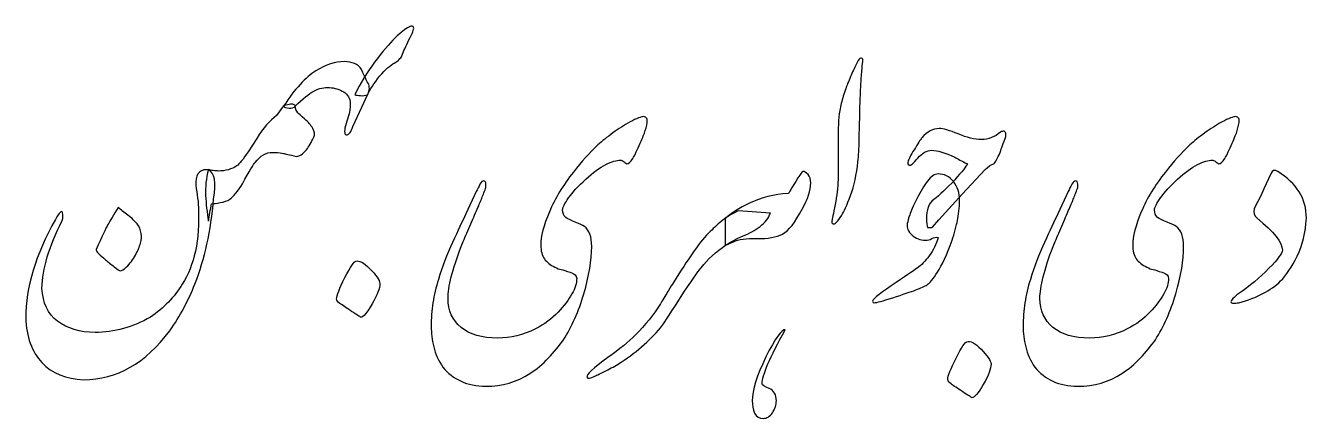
# Model space of a CAD drawing. Header units: millimetres. Extents: x -324 to 397, y -93 to 254.
# Drawn here: x -268.7 to -184.2, y -85.9 to -60 of the extents above; entities that cross this region are included whole.
import ezdxf

# ---------------------------------------------------------------- set-up
doc = ezdxf.new("R2010")
doc.units = ezdxf.units.MM
doc.header["$MEASUREMENT"] = 0
doc.layers.add('Layer 1', color=7, linetype='Continuous')

msp = doc.modelspace()

# ---------------------------------------------------------------- linework, layer by layer
at = {"layer": 'Layer 1', "color": 250}
for points, knots in [([(-246.1773, -64.5428), (-246.3124, -64.5928), (-246.4674, -64.6078), (-246.6325, -64.5928), (-246.7976, -64.5778), (-246.9226, -64.5628), (-247.0126, -64.5428), (-246.6525, -63.7825), (-246.2173, -63.0622), (-245.7071, -62.3869), (-245.2019, -61.7166), (-244.7467, -61.1764), (-244.3465, -60.7763), (-243.9764, -60.4261), (-243.6763, -60.191), (-243.4512, -60.071), (-243.2561, -59.9759), (-243.1461, -59.9859), (-243.1311, -60.101), (-243.101, -60.211), (-243.2011, -60.4811), (-243.4362, -60.9213), (-243.6513, -61.3415), (-243.8063, -61.6916), (-243.9064, -61.9617), (-243.9814, -62.1368), (-244.1515, -62.3019), (-244.4066, -62.4469), (-244.6667, -62.582), (-244.9918, -62.8721), (-245.372, -63.3123), (-245.7421, -63.7825), (-246.0122, -64.1927), (-246.1773, -64.5428)], [0, 0, 0, 0, 0.0909091, 0.0909091, 0.0909091, 0.1818182, 0.1818182, 0.1818182, 0.2727273, 0.2727273, 0.2727273, 0.3636364, 0.3636364, 0.3636364, 0.4545455, 0.4545455, 0.4545455, 0.5454545, 0.5454545, 0.5454545, 0.6363636, 0.6363636, 0.6363636, 0.7272727, 0.7272727, 0.7272727, 0.8181818, 0.8181818, 0.8181818, 0.9090909, 0.9090909, 0.9090909, 1, 1, 1, 1]), ([(-247.1427, -66.6387), (-247.2028, -66.8037), (-247.2628, -66.9338), (-247.3178, -67.0338), (-247.3878, -67.1339), (-247.4779, -67.1839), (-247.5829, -67.1839), (-247.653, -67.1839), (-247.688, -67.1038), (-247.688, -66.9488), (-247.688, -66.8337), (-247.653, -66.6637), (-247.5829, -66.4386), (-247.5229, -66.2335), (-247.4679, -66.0434), (-247.4079, -65.8683), (-247.3478, -65.6783), (-247.3178, -65.4232), (-247.3178, -65.098), (-247.3178, -64.7729), (-247.4629, -64.5228), (-247.743, -64.3527), (-248.0281, -64.1777), (-248.3382, -64.0826), (-248.6834, -64.0576), (-249.0235, -64.0326), (-249.3687, -64.1126), (-249.7088, -64.2927), (-250.0489, -64.4728), (-250.4591, -64.8079), (-250.9393, -65.2931), (-251.0343, -65.3831), (-251.1744, -65.4232), (-251.3495, -65.4182), (-251.5245, -65.4132), (-251.6496, -65.3731), (-251.7146, -65.2931), (-250.9743, -64.1526), (-250.264, -63.3773), (-249.5887, -62.9672), (-248.9185, -62.557), (-248.2932, -62.3519), (-247.713, -62.3519), (-247.1778, -62.3519), (-246.7976, -62.522), (-246.5725, -62.8621), (-246.5125, -62.9822), (-246.4124, -63.2123), (-246.2624, -63.5524), (-246.1573, -63.7475), (-246.0973, -63.8475), (-246.0873, -63.8575), (-246.0573, -63.9776), (-246.0473, -64.0976), (-246.0573, -64.2227), (-246.0773, -64.3327), (-246.1173, -64.4378), (-246.1773, -64.5478), (-246.1773, -64.5478), (-246.5425, -65.3531), (-246.5425, -65.3531), (-246.5425, -65.3531), (-247.1427, -66.6387), (-247.1427, -66.6387)], [0, 0, 0, 0, 0.047619, 0.047619, 0.047619, 0.0952381, 0.0952381, 0.0952381, 0.1428571, 0.1428571, 0.1428571, 0.1904762, 0.1904762, 0.1904762, 0.2380952, 0.2380952, 0.2380952, 0.2857143, 0.2857143, 0.2857143, 0.3333333, 0.3333333, 0.3333333, 0.3809524, 0.3809524, 0.3809524, 0.4285714, 0.4285714, 0.4285714, 0.4761905, 0.4761905, 0.4761905, 0.5238095, 0.5238095, 0.5238095, 0.5714286, 0.5714286, 0.5714286, 0.6190476, 0.6190476, 0.6190476, 0.6666667, 0.6666667, 0.6666667, 0.7142857, 0.7142857, 0.7142857, 0.7619048, 0.7619048, 0.7619048, 0.8095238, 0.8095238, 0.8095238, 0.8571429, 0.8571429, 0.8571429, 0.9047619, 0.9047619, 0.9047619, 0.952381, 0.952381, 0.952381, 1, 1, 1, 1]), ([(-213.6739, -65.6132), (-213.6939, -66.3135), (-213.7089, -66.9488), (-213.7189, -67.514), (-213.7289, -68.0842), (-213.7589, -68.5594), (-213.8089, -68.9546), (-213.884, -69.7949), (-214.049, -70.5352), (-214.2891, -71.1855), (-214.5342, -71.8358), (-214.7293, -72.2709), (-214.8694, -72.486), (-215.0094, -72.7011), (-215.1245, -72.8562), (-215.2145, -72.9512), (-215.3196, -73.0513), (-215.4046, -73.0813), (-215.4646, -73.0463), (-215.5196, -73.0163), (-215.5397, -72.9562), (-215.5196, -72.8812), (-215.5196, -72.8612), (-215.4646, -72.5661), (-215.3446, -71.9908), (-215.2295, -71.4206), (-215.1545, -70.8654), (-215.1245, -70.3302), (-215.0945, -69.7949), (-215.0895, -69.0346), (-215.1095, -68.0492), (-215.1295, -67.0688), (-215.1045, -66.3185), (-215.0394, -65.8033), (-214.9994, -65.4982), (-214.9344, -65.188), (-214.8394, -64.8629), (-214.7493, -64.5428), (-214.6443, -64.2226), (-214.5242, -63.9125), (-214.4092, -63.5974), (-214.2841, -63.3023), (-214.1541, -63.0222), (-214.019, -62.747), (-213.899, -62.4969), (-213.7939, -62.2819), (-213.7039, -62.1468), (-213.6289, -62.0918), (-213.5588, -62.1218), (-213.4888, -62.1518), (-213.4588, -62.2068), (-213.4688, -62.2819), (-213.4888, -62.3619), (-213.5138, -62.547), (-213.5338, -62.8321), (-213.5588, -63.1222), (-213.5839, -63.4423), (-213.6039, -63.8025), (-213.6239, -64.1576), (-213.6389, -64.5078), (-213.6539, -64.8479), (-213.6689, -65.193), (-213.6739, -65.4432), (-213.6739, -65.6132)], [0, 0, 0, 0, 0.047619, 0.047619, 0.047619, 0.0952381, 0.0952381, 0.0952381, 0.1428571, 0.1428571, 0.1428571, 0.1904762, 0.1904762, 0.1904762, 0.2380952, 0.2380952, 0.2380952, 0.2857143, 0.2857143, 0.2857143, 0.3333333, 0.3333333, 0.3333333, 0.3809524, 0.3809524, 0.3809524, 0.4285714, 0.4285714, 0.4285714, 0.4761905, 0.4761905, 0.4761905, 0.5238095, 0.5238095, 0.5238095, 0.5714286, 0.5714286, 0.5714286, 0.6190476, 0.6190476, 0.6190476, 0.6666667, 0.6666667, 0.6666667, 0.7142857, 0.7142857, 0.7142857, 0.7619048, 0.7619048, 0.7619048, 0.8095238, 0.8095238, 0.8095238, 0.8571429, 0.8571429, 0.8571429, 0.9047619, 0.9047619, 0.9047619, 0.952381, 0.952381, 0.952381, 1, 1, 1, 1]), ([(-252.4499, -68.3394), (-252.87, -68.3394), (-253.2452, -68.5594), (-253.5803, -68.9996), (-253.6854, -69.1047), (-253.9705, -69.5749), (-254.4307, -70.4052), (-254.7308, -70.9004), (-255.0109, -71.2455), (-255.266, -71.4306), (-255.4411, -71.5357), (-255.6512, -71.6157), (-255.8963, -71.6557), (-256.1414, -71.7007), (-256.3315, -71.7257), (-256.4665, -71.7257), (-256.5065, -71.9208), (-256.5415, -72.1159), (-256.5766, -72.311), (-256.6116, -72.5061), (-256.6416, -72.6961), (-256.6716, -72.8812), (-256.7666, -72.316), (-256.8317, -71.7457), (-256.8617, -71.1805), (-256.8917, -70.6153), (-256.8267, -70.0501), (-256.6716, -69.4798), (-256.6016, -69.4998), (-256.5015, -69.5198), (-256.3615, -69.5398), (-256.2264, -69.5599), (-256.1214, -69.5699), (-256.0413, -69.5699), (-255.5411, -69.5699), (-255.131, -69.4548), (-254.8108, -69.2297), (-254.6258, -69.1047), (-254.3757, -68.7995), (-254.0605, -68.3093), (-254.0605, -68.3093), (-253.4903, -67.414), (-253.4903, -67.414), (-253.0601, -66.7387), (-252.6199, -66.2385), (-252.1748, -65.9034), (-252.1748, -65.9034), (-251.7196, -65.2731), (-251.7196, -65.2731), (-251.4945, -65.2181), (-251.3444, -65.1781), (-251.2644, -65.163), (-251.1844, -65.153), (-251.1143, -65.153), (-251.0493, -65.1731), (-250.9893, -65.1931), (-250.9493, -65.2281), (-250.9393, -65.2731), (-250.9393, -65.4332), (-250.8842, -65.5832), (-250.7642, -65.7283), (-250.7242, -65.7883), (-250.5791, -65.9184), (-250.324, -66.1234), (-250.0839, -66.3485), (-249.8988, -66.5586), (-249.7838, -66.7537), (-249.6687, -66.9688), (-249.6437, -67.1639), (-249.7087, -67.3439), (-249.8888, -67.6741), (-250.0489, -67.9492), (-250.1939, -68.1643), (-250.449, -68.4544), (-250.6691, -68.6045), (-250.8542, -68.6045), (-251.3494, -68.4944), (-251.6395, -68.4294), (-251.7196, -68.4094), (-252.0097, -68.3644), (-252.2548, -68.3394), (-252.4499, -68.3394)], [0, 0, 0, 0, 0.037037, 0.037037, 0.037037, 0.0740741, 0.0740741, 0.0740741, 0.1111111, 0.1111111, 0.1111111, 0.1481481, 0.1481481, 0.1481481, 0.1851852, 0.1851852, 0.1851852, 0.2222222, 0.2222222, 0.2222222, 0.2592593, 0.2592593, 0.2592593, 0.2962963, 0.2962963, 0.2962963, 0.3333333, 0.3333333, 0.3333333, 0.3703704, 0.3703704, 0.3703704, 0.4074074, 0.4074074, 0.4074074, 0.4444444, 0.4444444, 0.4444444, 0.4814815, 0.4814815, 0.4814815, 0.5185185, 0.5185185, 0.5185185, 0.5555556, 0.5555556, 0.5555556, 0.5925926, 0.5925926, 0.5925926, 0.6296296, 0.6296296, 0.6296296, 0.6666667, 0.6666667, 0.6666667, 0.7037037, 0.7037037, 0.7037037, 0.7407407, 0.7407407, 0.7407407, 0.7777778, 0.7777778, 0.7777778, 0.8148148, 0.8148148, 0.8148148, 0.8518519, 0.8518519, 0.8518519, 0.8888889, 0.8888889, 0.8888889, 0.9259259, 0.9259259, 0.9259259, 0.962963, 0.962963, 0.962963, 1, 1, 1, 1]), ([(-227.7147, -66.3585), (-227.7497, -66.6036), (-227.8147, -66.8387), (-227.8947, -67.0688), (-227.9798, -67.2989), (-228.1148, -67.619), (-228.3049, -68.0292), (-228.495, -68.4394), (-228.61, -68.6745), (-228.65, -68.7345), (-228.8051, -68.9796), (-228.9452, -69.0996), (-229.0602, -69.0996), (-229.1502, -69.0396), (-229.2253, -68.9846), (-229.2953, -68.9296), (-229.3653, -68.8746), (-229.4254, -68.8495), (-229.4854, -68.8495), (-229.7305, -68.8495), (-230.0506, -68.9496), (-230.4508, -69.1497), (-230.8559, -69.3497), (-231.2911, -69.6699), (-231.7713, -70.1101), (-232.2515, -70.5502), (-232.6267, -70.9604), (-232.8968, -71.3406), (-233.1619, -71.7207), (-233.2969, -71.9858), (-233.2969, -72.1309), (-233.2969, -72.346), (-233.2319, -72.516), (-233.0919, -72.6311), (-232.9768, -72.7211), (-232.7667, -72.8212), (-232.4616, -72.9362), (-232.1615, -73.0563), (-231.9564, -73.1513), (-231.8614, -73.2313), (-231.5362, -73.4564), (-231.3762, -73.8966), (-231.3762, -74.5519), (-231.3762, -75.4573), (-231.5462, -76.4977), (-231.8914, -77.6632), (-232.2315, -78.8336), (-232.6817, -79.844), (-233.2369, -80.7044), (-233.522, -81.1046), (-233.8522, -81.5047), (-234.2323, -81.9049), (-234.6125, -82.3101), (-235.0227, -82.6502), (-235.4628, -82.9353), (-236.3032, -83.4905), (-237.2736, -83.7707), (-238.364, -83.7707), (-239.6045, -83.7507), (-240.5499, -83.3305), (-241.1952, -82.5101), (-241.4853, -82.09), (-241.6904, -81.6448), (-241.8004, -81.1746), (-241.9155, -80.7044), (-241.9705, -80.2592), (-241.9705, -79.839), (-241.9705, -79.3038), (-241.9305, -78.7786), (-241.8555, -78.2634), (-241.7754, -77.7532), (-241.6554, -77.238), (-241.4903, -76.7178), (-241.2352, -75.8774), (-240.9301, -75.0671), (-240.5649, -74.2868), (-240.2048, -73.5065), (-239.9147, -72.8762), (-239.6896, -72.396), (-239.6896, -72.396), (-238.9993, -70.9304), (-238.9993, -70.9304), (-238.9192, -70.7653), (-238.8392, -70.6053), (-238.7492, -70.4452), (-238.6641, -70.2901), (-238.5841, -70.2151), (-238.5141, -70.2151), (-238.419, -70.2151), (-238.364, -70.2901), (-238.359, -70.4452), (-238.354, -70.6053), (-238.374, -70.7203), (-238.414, -70.8003), (-238.5191, -71.0805), (-238.6141, -71.3206), (-238.6892, -71.5106), (-238.7692, -71.7007), (-238.8842, -71.9758), (-239.0443, -72.336), (-239.1994, -72.7011), (-239.3694, -73.0913), (-239.5495, -73.5115), (-239.7296, -73.9316), (-239.8796, -74.2768), (-239.9947, -74.5519), (-240.5699, -76.0725), (-240.86, -77.218), (-240.86, -77.9783), (-240.86, -78.7786), (-240.5749, -79.4139), (-239.9997, -79.8841), (-239.4295, -80.3543), (-238.6241, -80.5894), (-237.5887, -80.5894), (-236.7284, -80.5894), (-235.898, -80.3893), (-235.0927, -79.9891), (-234.4974, -79.684), (-233.9972, -79.3188), (-233.5971, -78.8887), (-233.1969, -78.4585), (-232.8918, -78.0533), (-232.6817, -77.6782), (-232.4716, -77.303), (-232.3666, -76.9629), (-232.3666, -76.6627), (-232.3666, -76.4777), (-232.5066, -76.3376), (-232.7867, -76.2526), (-233.0669, -76.1625), (-233.2669, -76.1025), (-233.392, -76.0725), (-233.512, -76.0475), (-233.6521, -75.9925), (-233.8122, -75.9124), (-234.1123, -75.7674), (-234.3424, -75.5823), (-234.5024, -75.3622), (-234.6575, -75.1421), (-234.7375, -74.842), (-234.7375, -74.4618), (-234.7375, -73.8866), (-234.5475, -73.1513), (-234.1723, -72.2659), (-233.7972, -71.3756), (-233.2669, -70.5002), (-232.5817, -69.6399), (-232.0214, -68.9396), (-231.5112, -68.3643), (-231.056, -67.9292), (-230.8109, -67.7041), (-230.4958, -67.444), (-230.1156, -67.1589), (-229.7355, -66.8687), (-229.3653, -66.6236), (-229.0002, -66.4185), (-228.56, -66.1634), (-228.2149, -66.0184), (-227.9598, -65.9784), (-227.8547, -65.9784), (-227.7797, -66.0234), (-227.7397, -66.1084), (-227.7047, -66.1985), (-227.6946, -66.2785), (-227.7147, -66.3585)], [0, 0, 0, 0, 0.0181818, 0.0181818, 0.0181818, 0.0363636, 0.0363636, 0.0363636, 0.0545455, 0.0545455, 0.0545455, 0.0727273, 0.0727273, 0.0727273, 0.0909091, 0.0909091, 0.0909091, 0.1090909, 0.1090909, 0.1090909, 0.1272727, 0.1272727, 0.1272727, 0.1454545, 0.1454545, 0.1454545, 0.1636364, 0.1636364, 0.1636364, 0.1818182, 0.1818182, 0.1818182, 0.2, 0.2, 0.2, 0.2181818, 0.2181818, 0.2181818, 0.2363636, 0.2363636, 0.2363636, 0.2545455, 0.2545455, 0.2545455, 0.2727273, 0.2727273, 0.2727273, 0.2909091, 0.2909091, 0.2909091, 0.3090909, 0.3090909, 0.3090909, 0.3272727, 0.3272727, 0.3272727, 0.3454545, 0.3454545, 0.3454545, 0.3636364, 0.3636364, 0.3636364, 0.3818182, 0.3818182, 0.3818182, 0.4, 0.4, 0.4, 0.4181818, 0.4181818, 0.4181818, 0.4363636, 0.4363636, 0.4363636, 0.4545455, 0.4545455, 0.4545455, 0.4727273, 0.4727273, 0.4727273, 0.4909091, 0.4909091, 0.4909091, 0.5090909, 0.5090909, 0.5090909, 0.5272727, 0.5272727, 0.5272727, 0.5454545, 0.5454545, 0.5454545, 0.5636364, 0.5636364, 0.5636364, 0.5818182, 0.5818182, 0.5818182, 0.6, 0.6, 0.6, 0.6181818, 0.6181818, 0.6181818, 0.6363636, 0.6363636, 0.6363636, 0.6545455, 0.6545455, 0.6545455, 0.6727273, 0.6727273, 0.6727273, 0.6909091, 0.6909091, 0.6909091, 0.7090909, 0.7090909, 0.7090909, 0.7272727, 0.7272727, 0.7272727, 0.7454545, 0.7454545, 0.7454545, 0.7636364, 0.7636364, 0.7636364, 0.7818182, 0.7818182, 0.7818182, 0.8, 0.8, 0.8, 0.8181818, 0.8181818, 0.8181818, 0.8363636, 0.8363636, 0.8363636, 0.8545455, 0.8545455, 0.8545455, 0.8727273, 0.8727273, 0.8727273, 0.8909091, 0.8909091, 0.8909091, 0.9090909, 0.9090909, 0.9090909, 0.9272727, 0.9272727, 0.9272727, 0.9454545, 0.9454545, 0.9454545, 0.9636364, 0.9636364, 0.9636364, 0.9818182, 0.9818182, 0.9818182, 1, 1, 1, 1]), ([(-209.2171, -73.3064), (-209.2572, -73.1664), (-209.2772, -72.9663), (-209.2772, -72.7062), (-209.2772, -72.411), (-209.2421, -72.1709), (-209.1771, -71.9859), (-209.1071, -71.7808), (-208.977, -71.6007), (-208.792, -71.4456), (-208.4118, -71.1505), (-207.9516, -70.7204), (-207.4164, -70.1551), (-206.9262, -69.6199), (-206.6511, -69.2648), (-206.5811, -69.0997), (-206.9512, -68.9146), (-207.2313, -68.7696), (-207.4164, -68.6595), (-208.0517, -68.3594), (-208.5569, -68.2043), (-208.927, -68.2043), (-209.2471, -68.2043), (-209.5573, -68.3744), (-209.8474, -68.7195), (-210.1525, -69.0697), (-210.3326, -69.2247), (-210.3926, -69.1897), (-210.5077, -69.1597), (-210.5377, -69.0547), (-210.4777, -68.8796), (-210.4026, -68.6845), (-210.2426, -68.3994), (-210.0125, -68.0292), (-209.7774, -67.6591), (-209.6323, -67.439), (-209.5873, -67.369), (-209.2321, -66.9688), (-208.852, -66.7687), (-208.4418, -66.7687), (-208.1767, -66.7687), (-207.7565, -66.8888), (-207.1813, -67.1239), (-206.6161, -67.364), (-206.1009, -67.489), (-205.6457, -67.489), (-205.1855, -67.489), (-204.7703, -67.329), (-204.3952, -67.0038), (-204.3201, -66.9538), (-204.2351, -66.9338), (-204.1501, -66.9438), (-204.07, -66.9838), (-204.03, -67.0538), (-204.03, -67.1489), (-204.03, -67.2389), (-204.05, -67.334), (-204.09, -67.429), (-204.1801, -67.6641), (-204.2501, -67.8542), (-204.3001, -68.0092), (-204.3551, -68.1593), (-204.3952, -68.2744), (-204.4252, -68.3544), (-204.5952, -68.7445), (-204.7303, -68.9946), (-204.8353, -69.0997), (-205.0154, -69.1397), (-205.2055, -69.2598), (-205.4106, -69.4648), (-205.4106, -69.4648), (-206.9162, -71.1055), (-206.9162, -71.1055), (-206.9162, -71.1055), (-208.4718, -72.7912), (-208.4718, -72.7912), (-208.4718, -72.7912), (-208.882, -73.2764), (-208.882, -73.2764), (-208.912, -73.2964), (-209.0221, -73.3064), (-209.2171, -73.3064)], [0, 0, 0, 0, 0.037037, 0.037037, 0.037037, 0.0740741, 0.0740741, 0.0740741, 0.1111111, 0.1111111, 0.1111111, 0.1481481, 0.1481481, 0.1481481, 0.1851852, 0.1851852, 0.1851852, 0.2222222, 0.2222222, 0.2222222, 0.2592593, 0.2592593, 0.2592593, 0.2962963, 0.2962963, 0.2962963, 0.3333333, 0.3333333, 0.3333333, 0.3703704, 0.3703704, 0.3703704, 0.4074074, 0.4074074, 0.4074074, 0.4444444, 0.4444444, 0.4444444, 0.4814815, 0.4814815, 0.4814815, 0.5185185, 0.5185185, 0.5185185, 0.5555556, 0.5555556, 0.5555556, 0.5925926, 0.5925926, 0.5925926, 0.6296296, 0.6296296, 0.6296296, 0.6666667, 0.6666667, 0.6666667, 0.7037037, 0.7037037, 0.7037037, 0.7407407, 0.7407407, 0.7407407, 0.7777778, 0.7777778, 0.7777778, 0.8148148, 0.8148148, 0.8148148, 0.8518519, 0.8518519, 0.8518519, 0.8888889, 0.8888889, 0.8888889, 0.9259259, 0.9259259, 0.9259259, 0.962963, 0.962963, 0.962963, 1, 1, 1, 1]), ([(-188.6437, -66.3585), (-188.6787, -66.6036), (-188.7437, -66.8387), (-188.8237, -67.0688), (-188.9088, -67.2989), (-189.0438, -67.619), (-189.2339, -68.0292), (-189.424, -68.4394), (-189.539, -68.6745), (-189.579, -68.7345), (-189.7341, -68.9796), (-189.8742, -69.0996), (-189.9892, -69.0996), (-190.0792, -69.0396), (-190.1543, -68.9846), (-190.2243, -68.9296), (-190.2943, -68.8746), (-190.3544, -68.8495), (-190.4144, -68.8495), (-190.6595, -68.8495), (-190.9796, -68.9496), (-191.3798, -69.1497), (-191.7849, -69.3497), (-192.2201, -69.6699), (-192.7003, -70.1101), (-193.1805, -70.5502), (-193.5557, -70.9604), (-193.8258, -71.3406), (-194.0909, -71.7207), (-194.2259, -71.9858), (-194.2259, -72.1309), (-194.2259, -72.346), (-194.1609, -72.516), (-194.0209, -72.6311), (-193.9058, -72.7211), (-193.6957, -72.8212), (-193.3906, -72.9362), (-193.0905, -73.0563), (-192.8854, -73.1513), (-192.7904, -73.2313), (-192.4652, -73.4564), (-192.3052, -73.8966), (-192.3052, -74.5519), (-192.3052, -75.4573), (-192.4752, -76.4977), (-192.8204, -77.6632), (-193.1605, -78.8336), (-193.6107, -79.844), (-194.1659, -80.7044), (-194.451, -81.1046), (-194.7812, -81.5047), (-195.1613, -81.9049), (-195.5415, -82.3101), (-195.9517, -82.6502), (-196.3918, -82.9353), (-197.2322, -83.4905), (-198.2026, -83.7707), (-199.293, -83.7707), (-200.5335, -83.7507), (-201.4789, -83.3305), (-202.1242, -82.5101), (-202.4143, -82.09), (-202.6194, -81.6448), (-202.7294, -81.1746), (-202.8445, -80.7044), (-202.8995, -80.2592), (-202.8995, -79.839), (-202.8995, -79.3038), (-202.8595, -78.7786), (-202.7845, -78.2634), (-202.7044, -77.7532), (-202.5844, -77.238), (-202.4193, -76.7178), (-202.1642, -75.8774), (-201.8591, -75.0671), (-201.4939, -74.2868), (-201.1338, -73.5065), (-200.8437, -72.8762), (-200.6186, -72.396), (-200.6186, -72.396), (-199.9283, -70.9304), (-199.9283, -70.9304), (-199.8482, -70.7653), (-199.7682, -70.6053), (-199.6782, -70.4452), (-199.5931, -70.2901), (-199.5131, -70.2151), (-199.4431, -70.2151), (-199.348, -70.2151), (-199.293, -70.2901), (-199.288, -70.4452), (-199.283, -70.6053), (-199.303, -70.7203), (-199.343, -70.8003), (-199.4481, -71.0805), (-199.5431, -71.3206), (-199.6182, -71.5106), (-199.6982, -71.7007), (-199.8132, -71.9758), (-199.9733, -72.336), (-200.1284, -72.7011), (-200.2984, -73.0913), (-200.4785, -73.5115), (-200.6586, -73.9316), (-200.8086, -74.2768), (-200.9237, -74.5519), (-201.4989, -76.0725), (-201.789, -77.218), (-201.789, -77.9783), (-201.789, -78.7786), (-201.5039, -79.4139), (-200.9287, -79.8841), (-200.3585, -80.3543), (-199.5531, -80.5894), (-198.5177, -80.5894), (-197.6574, -80.5894), (-196.827, -80.3893), (-196.0217, -79.9891), (-195.4264, -79.684), (-194.9262, -79.3188), (-194.5261, -78.8887), (-194.1259, -78.4585), (-193.8208, -78.0533), (-193.6107, -77.6782), (-193.4006, -77.303), (-193.2956, -76.9629), (-193.2956, -76.6627), (-193.2956, -76.4777), (-193.4356, -76.3376), (-193.7157, -76.2526), (-193.9959, -76.1625), (-194.1959, -76.1025), (-194.321, -76.0725), (-194.441, -76.0475), (-194.5811, -75.9925), (-194.7412, -75.9124), (-195.0413, -75.7674), (-195.2714, -75.5823), (-195.4314, -75.3622), (-195.5865, -75.1421), (-195.6665, -74.842), (-195.6665, -74.4618), (-195.6665, -73.8866), (-195.4765, -73.1513), (-195.1013, -72.2659), (-194.7262, -71.3756), (-194.1959, -70.5002), (-193.5107, -69.6399), (-192.9504, -68.9396), (-192.4402, -68.3643), (-191.985, -67.9292), (-191.7399, -67.7041), (-191.4248, -67.444), (-191.0446, -67.1589), (-190.6645, -66.8687), (-190.2943, -66.6236), (-189.9292, -66.4185), (-189.489, -66.1634), (-189.1439, -66.0184), (-188.8888, -65.9784), (-188.7837, -65.9784), (-188.7087, -66.0234), (-188.6687, -66.1084), (-188.6337, -66.1985), (-188.6236, -66.2785), (-188.6437, -66.3585)], [0, 0, 0, 0, 0.0181818, 0.0181818, 0.0181818, 0.0363636, 0.0363636, 0.0363636, 0.0545455, 0.0545455, 0.0545455, 0.0727273, 0.0727273, 0.0727273, 0.0909091, 0.0909091, 0.0909091, 0.1090909, 0.1090909, 0.1090909, 0.1272727, 0.1272727, 0.1272727, 0.1454545, 0.1454545, 0.1454545, 0.1636364, 0.1636364, 0.1636364, 0.1818182, 0.1818182, 0.1818182, 0.2, 0.2, 0.2, 0.2181818, 0.2181818, 0.2181818, 0.2363636, 0.2363636, 0.2363636, 0.2545455, 0.2545455, 0.2545455, 0.2727273, 0.2727273, 0.2727273, 0.2909091, 0.2909091, 0.2909091, 0.3090909, 0.3090909, 0.3090909, 0.3272727, 0.3272727, 0.3272727, 0.3454545, 0.3454545, 0.3454545, 0.3636364, 0.3636364, 0.3636364, 0.3818182, 0.3818182, 0.3818182, 0.4, 0.4, 0.4, 0.4181818, 0.4181818, 0.4181818, 0.4363636, 0.4363636, 0.4363636, 0.4545455, 0.4545455, 0.4545455, 0.4727273, 0.4727273, 0.4727273, 0.4909091, 0.4909091, 0.4909091, 0.5090909, 0.5090909, 0.5090909, 0.5272727, 0.5272727, 0.5272727, 0.5454545, 0.5454545, 0.5454545, 0.5636364, 0.5636364, 0.5636364, 0.5818182, 0.5818182, 0.5818182, 0.6, 0.6, 0.6, 0.6181818, 0.6181818, 0.6181818, 0.6363636, 0.6363636, 0.6363636, 0.6545455, 0.6545455, 0.6545455, 0.6727273, 0.6727273, 0.6727273, 0.6909091, 0.6909091, 0.6909091, 0.7090909, 0.7090909, 0.7090909, 0.7272727, 0.7272727, 0.7272727, 0.7454545, 0.7454545, 0.7454545, 0.7636364, 0.7636364, 0.7636364, 0.7818182, 0.7818182, 0.7818182, 0.8, 0.8, 0.8, 0.8181818, 0.8181818, 0.8181818, 0.8363636, 0.8363636, 0.8363636, 0.8545455, 0.8545455, 0.8545455, 0.8727273, 0.8727273, 0.8727273, 0.8909091, 0.8909091, 0.8909091, 0.9090909, 0.9090909, 0.9090909, 0.9272727, 0.9272727, 0.9272727, 0.9454545, 0.9454545, 0.9454545, 0.9636364, 0.9636364, 0.9636364, 0.9818182, 0.9818182, 0.9818182, 1, 1, 1, 1]), ([(-256.3365, -71.4156), (-256.5116, -73.5065), (-256.9217, -75.3772), (-257.567, -77.0279), (-257.9972, -78.1233), (-258.5474, -79.1488), (-259.2227, -80.1042), (-260.8033, -82.245), (-262.7041, -83.3255), (-264.92, -83.3455), (-266.0755, -83.2955), (-266.9909, -82.9153), (-267.6611, -82.21), (-268.3364, -81.4997), (-268.6916, -80.5143), (-268.7316, -79.2538), (-268.7416, -77.263), (-268.0863, -75.0971), (-266.7708, -72.7611), (-266.5157, -72.296), (-266.3656, -72.1459), (-266.3156, -72.316), (-266.2656, -72.486), (-266.2706, -72.6611), (-266.3306, -72.8362), (-267.201, -74.5569), (-267.6411, -76.0425), (-267.6611, -77.293), (-267.6161, -78.2684), (-267.271, -78.9987), (-266.6307, -79.4839), (-265.9905, -79.9641), (-265.1651, -80.2142), (-264.1597, -80.2242), (-262.8892, -80.2242), (-261.6687, -79.8841), (-260.4982, -79.2088), (-259.6279, -78.6235), (-258.9276, -77.8983), (-258.4023, -77.0279), (-257.602, -75.8074), (-257.2419, -74.1267), (-257.3319, -71.9858), (-257.3419, -71.7007), (-257.3719, -71.4206), (-257.4169, -71.1455), (-257.467, -70.8654), (-257.497, -70.5853), (-257.507, -70.3001), (-257.507, -70), (-257.4219, -69.7799), (-257.2569, -69.6399), (-257.0918, -69.5048), (-256.8967, -69.4548), (-256.6716, -69.4948), (-256.2615, -69.6799), (-256.1514, -70.3201), (-256.3365, -71.4156)], [0, 0, 0, 0, 0.0526316, 0.0526316, 0.0526316, 0.1052632, 0.1052632, 0.1052632, 0.1578947, 0.1578947, 0.1578947, 0.2105263, 0.2105263, 0.2105263, 0.2631579, 0.2631579, 0.2631579, 0.3157895, 0.3157895, 0.3157895, 0.3684211, 0.3684211, 0.3684211, 0.4210526, 0.4210526, 0.4210526, 0.4736842, 0.4736842, 0.4736842, 0.5263158, 0.5263158, 0.5263158, 0.5789474, 0.5789474, 0.5789474, 0.6315789, 0.6315789, 0.6315789, 0.6842105, 0.6842105, 0.6842105, 0.7368421, 0.7368421, 0.7368421, 0.7894737, 0.7894737, 0.7894737, 0.8421053, 0.8421053, 0.8421053, 0.8947368, 0.8947368, 0.8947368, 0.9473684, 0.9473684, 0.9473684, 1, 1, 1, 1]), ([(-217.4304, -69.5948), (-217.3404, -69.5948), (-217.2254, -69.6649), (-217.0903, -69.8049), (-216.9753, -69.95), (-216.9152, -70.13), (-216.9152, -70.3451), (-216.9152, -70.8553), (-217.1053, -71.4356), (-217.4855, -72.0909), (-217.9457, -72.9712), (-218.3758, -73.5164), (-218.786, -73.7265), (-219.1912, -73.9366), (-219.7464, -74.0367), (-220.4617, -74.0266), (-221.177, -74.0166), (-221.6972, -74.0817), (-222.0223, -74.2317), (-222.3475, -74.3768), (-222.5325, -74.4718), (-222.5726, -74.5068), (-222.5726, -74.5068), (-222.5726, -72.7211), (-222.5726, -72.7211), (-222.2024, -72.376), (-221.6522, -72.0308), (-220.9219, -71.6757), (-220.1966, -71.3255), (-219.3512, -71.1155), (-218.3958, -71.0454), (-218.3858, -71.0454), (-218.1758, -70.7053), (-217.7656, -70.02), (-217.5905, -69.7349), (-217.4755, -69.5948), (-217.4304, -69.5948)], [0, 0, 0, 0, 0.0833333, 0.0833333, 0.0833333, 0.1666667, 0.1666667, 0.1666667, 0.25, 0.25, 0.25, 0.3333333, 0.3333333, 0.3333333, 0.4166667, 0.4166667, 0.4166667, 0.5, 0.5, 0.5, 0.5833333, 0.5833333, 0.5833333, 0.6666667, 0.6666667, 0.6666667, 0.75, 0.75, 0.75, 0.8333333, 0.8333333, 0.8333333, 0.9166667, 0.9166667, 0.9166667, 1, 1, 1, 1]), ([(-207.5914, -74.1417), (-207.9366, -75.0871), (-208.2517, -75.7874), (-208.5468, -76.2376), (-208.8369, -76.6878), (-209.067, -76.9629), (-209.2321, -77.0729), (-209.4022, -77.178), (-209.6473, -77.293), (-209.9824, -77.4181), (-210.3125, -77.5381), (-210.8177, -77.7082), (-211.498, -77.9283), (-212.1783, -78.1484), (-212.5785, -78.2584), (-212.7085, -78.2584), (-212.7836, -78.2584), (-212.8236, -78.2384), (-212.8236, -78.1984), (-212.9036, -78.0933), (-212.4984, -77.7382), (-211.6081, -77.1429), (-210.7177, -76.5477), (-210.1425, -76.1575), (-209.8874, -75.9725), (-209.6273, -75.7874), (-209.3622, -75.5173), (-209.097, -75.1571), (-208.8269, -74.802), (-208.6269, -74.3968), (-208.5018, -73.9516), (-208.6369, -73.9316), (-208.7769, -73.9566), (-208.917, -74.0317), (-209.062, -74.1017), (-209.2021, -74.1417), (-209.3371, -74.1417), (-209.6973, -74.1317), (-210.0024, -74.0117), (-210.2475, -73.7866), (-210.4876, -73.5665), (-210.5927, -73.3164), (-210.5526, -73.0413), (-210.5126, -72.8762), (-210.4576, -72.6811), (-210.3826, -72.461), (-210.3125, -72.2409), (-210.1575, -71.8908), (-209.9224, -71.4156), (-209.6873, -70.9354), (-209.4522, -70.5402), (-209.2121, -70.2301), (-208.972, -69.915), (-208.7369, -69.7599), (-208.5018, -69.7599), (-208.1016, -69.7599), (-207.7665, -69.93), (-207.4964, -70.2701), (-207.2263, -70.6153), (-207.0962, -71.0254), (-207.0962, -71.5006), (-207.0962, -71.7457), (-207.1112, -71.9908), (-207.1362, -72.2259), (-207.1663, -72.466), (-207.2013, -72.6661), (-207.2313, -72.8312), (-207.2663, -72.9912), (-207.3163, -73.1963), (-207.3813, -73.4464), (-207.4414, -73.6915), (-207.5164, -73.9266), (-207.5914, -74.1417)], [0, 0, 0, 0, 0.0416667, 0.0416667, 0.0416667, 0.0833333, 0.0833333, 0.0833333, 0.125, 0.125, 0.125, 0.1666667, 0.1666667, 0.1666667, 0.2083333, 0.2083333, 0.2083333, 0.25, 0.25, 0.25, 0.2916667, 0.2916667, 0.2916667, 0.3333333, 0.3333333, 0.3333333, 0.375, 0.375, 0.375, 0.4166667, 0.4166667, 0.4166667, 0.4583333, 0.4583333, 0.4583333, 0.5, 0.5, 0.5, 0.5416667, 0.5416667, 0.5416667, 0.5833333, 0.5833333, 0.5833333, 0.625, 0.625, 0.625, 0.6666667, 0.6666667, 0.6666667, 0.7083333, 0.7083333, 0.7083333, 0.75, 0.75, 0.75, 0.7916667, 0.7916667, 0.7916667, 0.8333333, 0.8333333, 0.8333333, 0.875, 0.875, 0.875, 0.9166667, 0.9166667, 0.9166667, 0.9583333, 0.9583333, 0.9583333, 1, 1, 1, 1]), ([(-186.5328, -69.7149), (-186.4627, -69.5098), (-186.3177, -69.4748), (-186.0926, -69.6099), (-184.8321, -70.3752), (-184.2018, -71.3956), (-184.2018, -72.6761), (-184.2518, -73.6315), (-184.4569, -74.4668), (-184.8121, -75.1871), (-185.1672, -75.9024), (-185.5324, -76.4477), (-185.9025, -76.8228), (-186.5378, -77.4631), (-187.4582, -77.9433), (-188.6586, -78.2584), (-188.8037, -78.2784), (-188.9238, -78.2884), (-189.0088, -78.2884), (-189.1288, -78.2884), (-189.1839, -78.2584), (-189.1839, -78.1984), (-189.1839, -78.0883), (-189.0088, -77.9083), (-188.6586, -77.6582), (-187.9534, -77.168), (-187.2931, -76.6127), (-186.6778, -75.9875), (-186.0826, -75.3872), (-185.7875, -74.9921), (-185.7875, -74.797), (-185.7875, -74.2918), (-186.3427, -73.5815), (-187.4582, -72.6761), (-187.6632, -72.506), (-187.7233, -72.301), (-187.6482, -72.0559), (-187.3531, -71.4906), (-186.983, -70.7103), (-186.5328, -69.7149)], [0, 0, 0, 0, 0.0769231, 0.0769231, 0.0769231, 0.1538462, 0.1538462, 0.1538462, 0.2307692, 0.2307692, 0.2307692, 0.3076923, 0.3076923, 0.3076923, 0.3846154, 0.3846154, 0.3846154, 0.4615385, 0.4615385, 0.4615385, 0.5384615, 0.5384615, 0.5384615, 0.6153846, 0.6153846, 0.6153846, 0.6923077, 0.6923077, 0.6923077, 0.7692308, 0.7692308, 0.7692308, 0.8461538, 0.8461538, 0.8461538, 0.9230769, 0.9230769, 0.9230769, 1, 1, 1, 1]), ([(-261.1135, -73.6865), (-261.0734, -73.8816), (-261.0884, -74.0967), (-261.1585, -74.3318), (-261.2235, -74.5669), (-261.3386, -74.827), (-261.4936, -75.1221), (-261.6387, -75.4072), (-261.8388, -75.6673), (-262.0939, -75.9124), (-262.2589, -76.0675), (-262.394, -76.1475), (-262.489, -76.1475), (-262.549, -76.1475), (-262.6841, -76.0625), (-262.8942, -75.8924), (-263.1043, -75.7224), (-263.2944, -75.5623), (-263.4644, -75.4222), (-263.6345, -75.2822), (-263.7846, -75.1521), (-263.9096, -75.0321), (-264.0297, -74.917), (-264.0847, -74.817), (-264.0847, -74.742), (-263.7045, -73.9016), (-263.4494, -73.3514), (-263.3094, -73.1013), (-263.1643, -72.8462), (-262.9392, -72.471), (-262.6341, -71.9708), (-262.459, -72.1159), (-262.2439, -72.291), (-261.9838, -72.491), (-261.7237, -72.6911), (-261.5236, -72.8812), (-261.3836, -73.0563), (-261.2435, -73.2313), (-261.1535, -73.4414), (-261.1135, -73.6865)], [0, 0, 0, 0, 0.0769231, 0.0769231, 0.0769231, 0.1538462, 0.1538462, 0.1538462, 0.2307692, 0.2307692, 0.2307692, 0.3076923, 0.3076923, 0.3076923, 0.3846154, 0.3846154, 0.3846154, 0.4615385, 0.4615385, 0.4615385, 0.5384615, 0.5384615, 0.5384615, 0.6153846, 0.6153846, 0.6153846, 0.6923077, 0.6923077, 0.6923077, 0.7692308, 0.7692308, 0.7692308, 0.8461538, 0.8461538, 0.8461538, 0.9230769, 0.9230769, 0.9230769, 1, 1, 1, 1]), ([(-219.5813, -72.346), (-219.6964, -72.6761), (-219.9214, -72.9712), (-220.2566, -73.2263), (-220.5867, -73.4814), (-220.9769, -73.6965), (-221.4271, -73.8716), (-221.8272, -74.0467), (-222.1874, -74.2368), (-222.5125, -74.4418), (-223.1678, -74.892), (-223.713, -75.3922), (-224.1532, -75.9525), (-224.2332, -76.0275), (-224.6134, -76.5677), (-225.2936, -77.5631), (-226.124, -78.8737), (-226.5942, -79.5989), (-226.7042, -79.744), (-227.4045, -80.6344), (-228.3149, -81.4447), (-229.4303, -82.18), (-229.7005, -82.3551), (-230.0006, -82.5251), (-230.3207, -82.6902), (-230.7709, -82.9153), (-231.056, -83.0554), (-231.1711, -83.1004), (-231.4762, -83.2705), (-231.6462, -83.2905), (-231.6863, -83.1604), (-231.7463, -83.0153), (-231.2861, -82.5852), (-230.3057, -81.8699), (-229.5454, -81.3347), (-228.9351, -80.8345), (-228.4749, -80.3743), (-227.8397, -79.734), (-227.2945, -79.0487), (-226.8343, -78.3234), (-226.6292, -77.9833), (-226.4541, -77.6932), (-226.3091, -77.4581), (-226.169, -77.228), (-226.064, -77.0479), (-225.9839, -76.9329), (-225.4887, -76.1325), (-225.0786, -75.5023), (-224.7534, -75.0421), (-224.3633, -74.4668), (-224.0031, -74.0117), (-223.668, -73.6815), (-223.3579, -73.3664), (-223.1178, -73.1413), (-222.9527, -73.0062), (-222.6576, -72.7411), (-222.3424, -72.521), (-221.9973, -72.346), (-221.9973, -72.346), (-221.7072, -72.1959), (-221.7072, -72.1959), (-221.7072, -72.1959), (-219.5813, -72.346), (-219.5813, -72.346)], [0, 0, 0, 0, 0.047619, 0.047619, 0.047619, 0.0952381, 0.0952381, 0.0952381, 0.1428571, 0.1428571, 0.1428571, 0.1904762, 0.1904762, 0.1904762, 0.2380952, 0.2380952, 0.2380952, 0.2857143, 0.2857143, 0.2857143, 0.3333333, 0.3333333, 0.3333333, 0.3809524, 0.3809524, 0.3809524, 0.4285714, 0.4285714, 0.4285714, 0.4761905, 0.4761905, 0.4761905, 0.5238095, 0.5238095, 0.5238095, 0.5714286, 0.5714286, 0.5714286, 0.6190476, 0.6190476, 0.6190476, 0.6666667, 0.6666667, 0.6666667, 0.7142857, 0.7142857, 0.7142857, 0.7619048, 0.7619048, 0.7619048, 0.8095238, 0.8095238, 0.8095238, 0.8571429, 0.8571429, 0.8571429, 0.9047619, 0.9047619, 0.9047619, 0.952381, 0.952381, 0.952381, 1, 1, 1, 1]), ([(-248.2131, -78.0033), (-248.2131, -78.1084), (-248.1431, -78.2134), (-247.993, -78.3084), (-247.828, -78.4285), (-247.5729, -78.5986), (-247.2227, -78.8287), (-246.8776, -79.0587), (-246.6775, -79.1888), (-246.6175, -79.2188), (-246.4624, -79.2188), (-246.2123, -78.9237), (-245.8672, -78.3385), (-245.527, -77.7532), (-245.357, -77.303), (-245.357, -76.9929), (-245.387, -76.7578), (-245.6071, -76.4327), (-246.0172, -76.0175), (-246.4274, -75.6023), (-246.7375, -75.4373), (-246.9526, -75.5273), (-247.0627, -75.5273), (-247.2978, -75.8824), (-247.6629, -76.6027), (-248.0331, -77.323), (-248.2131, -77.7882), (-248.2131, -78.0033)], [0, 0, 0, 0, 0.1111111, 0.1111111, 0.1111111, 0.2222222, 0.2222222, 0.2222222, 0.3333333, 0.3333333, 0.3333333, 0.4444444, 0.4444444, 0.4444444, 0.5555556, 0.5555556, 0.5555556, 0.6666667, 0.6666667, 0.6666667, 0.7777778, 0.7777778, 0.7777778, 0.8888889, 0.8888889, 0.8888889, 1, 1, 1, 1]), ([(-218.6009, -80.0391), (-219.6163, -81.8599), (-220.1266, -83.0503), (-220.1266, -83.6156), (-220.1266, -83.6856), (-219.9665, -83.7856), (-219.6564, -83.9107), (-219.3412, -84.0658), (-219.1862, -84.3409), (-219.1862, -84.731), (-219.1862, -84.9961), (-219.2762, -85.2613), (-219.4513, -85.5264), (-219.6163, -85.7715), (-219.8214, -85.8915), (-220.0665, -85.8915), (-220.3216, -85.8915), (-220.5067, -85.7765), (-220.6218, -85.5414), (-220.7318, -85.2863), (-220.7818, -85.0162), (-220.7818, -84.731), (-220.7818, -84.0458), (-220.4817, -83.0804), (-219.8764, -81.8298), (-219.2612, -80.6043), (-218.836, -80.0091), (-218.6009, -80.0391)], [0, 0, 0, 0, 0.1111111, 0.1111111, 0.1111111, 0.2222222, 0.2222222, 0.2222222, 0.3333333, 0.3333333, 0.3333333, 0.4444444, 0.4444444, 0.4444444, 0.5555556, 0.5555556, 0.5555556, 0.6666667, 0.6666667, 0.6666667, 0.7777778, 0.7777778, 0.7777778, 0.8888889, 0.8888889, 0.8888889, 1, 1, 1, 1]), ([(-207.8716, -83.3155), (-207.8716, -83.4206), (-207.7966, -83.5256), (-207.6515, -83.6206), (-207.4864, -83.7407), (-207.2263, -83.9108), (-206.8812, -84.1409), (-206.536, -84.3709), (-206.331, -84.501), (-206.2709, -84.531), (-206.1159, -84.531), (-205.8658, -84.2359), (-205.5256, -83.6507), (-205.1855, -83.0654), (-205.0154, -82.6152), (-205.0154, -82.3051), (-205.0404, -82.07), (-205.2605, -81.7449), (-205.6707, -81.3297), (-206.0809, -80.9145), (-206.396, -80.7495), (-206.6111, -80.8395), (-206.7161, -80.8395), (-206.9562, -81.1946), (-207.3214, -81.9149), (-207.6865, -82.6352), (-207.8716, -83.1004), (-207.8716, -83.3155)], [0, 0, 0, 0, 0.1111111, 0.1111111, 0.1111111, 0.2222222, 0.2222222, 0.2222222, 0.3333333, 0.3333333, 0.3333333, 0.4444444, 0.4444444, 0.4444444, 0.5555556, 0.5555556, 0.5555556, 0.6666667, 0.6666667, 0.6666667, 0.7777778, 0.7777778, 0.7777778, 0.8888889, 0.8888889, 0.8888889, 1, 1, 1, 1])]:
    msp.add_open_spline(points, degree=3, knots=knots, dxfattribs=at)

doc.saveas('drawing.dxf')
